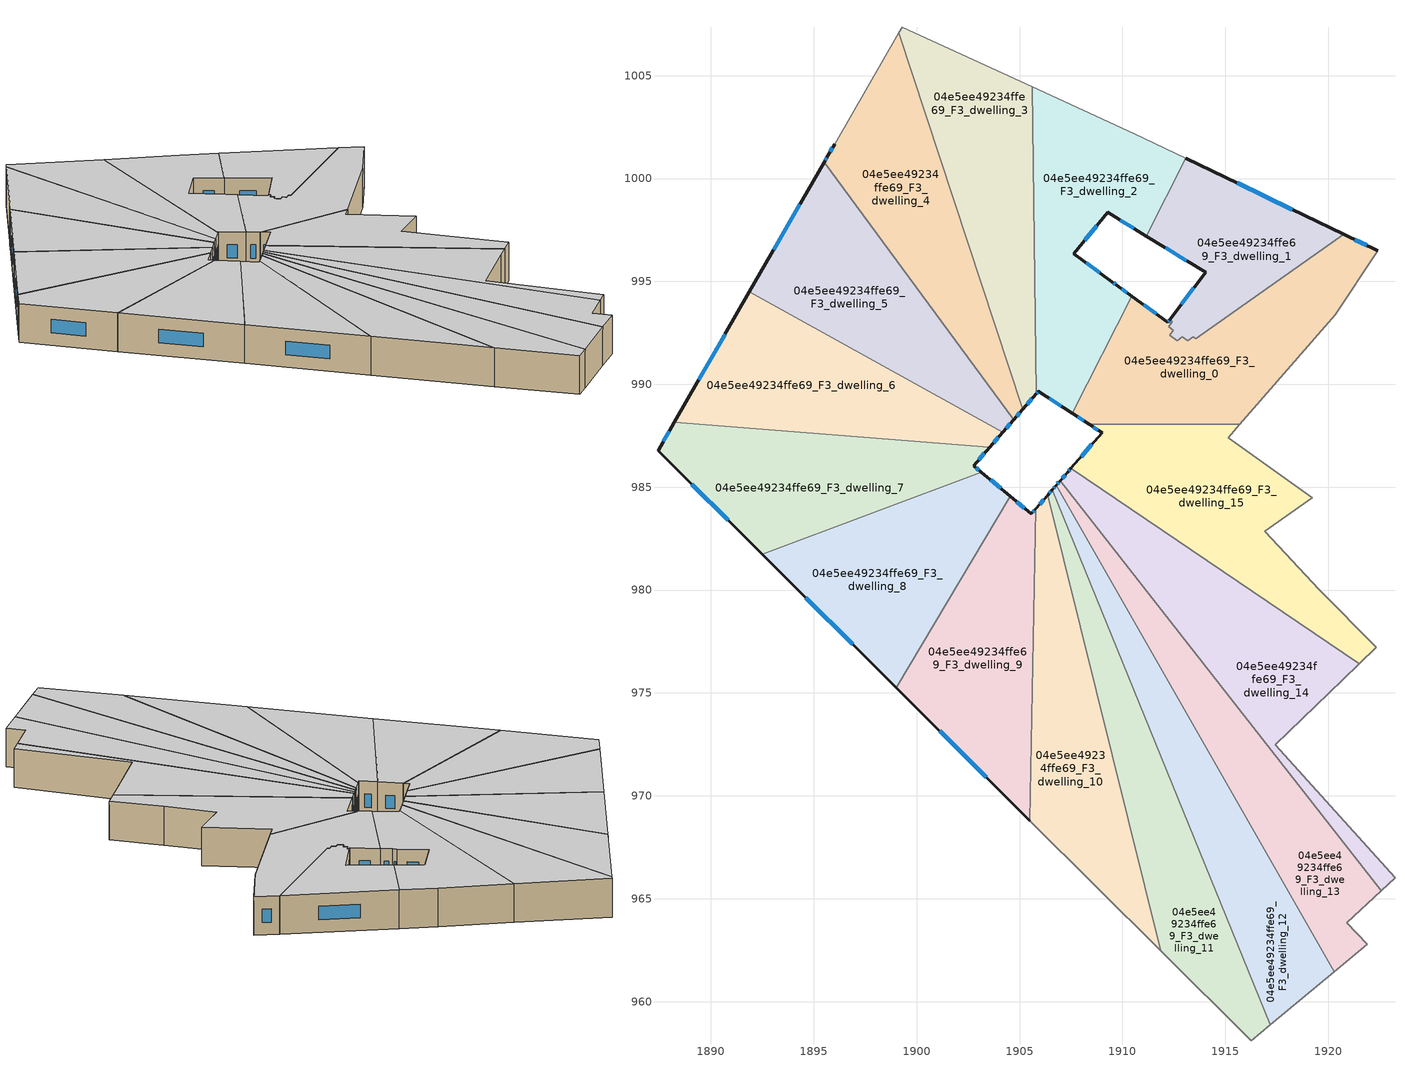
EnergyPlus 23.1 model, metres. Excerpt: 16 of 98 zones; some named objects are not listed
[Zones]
04e5ee49234ffe69_F3_dwelling_0
 floor to 04e5ee49234ffe69_F2_dwelling_0 (EU_floor_Construction): 1922.41,996.5 1920.34,993.38 1915.7,988.05 1908.4,988.05 1907.56,988.59 1910.46,994.29 1912.21,993.01 1912.3,993.13 1912.42,993.04 1912.24,992.8 1912.48,992.63 1912.3,992.39 1912.66,992.12 1912.92,992.31 1913.18,992.12 1913.44,992.3 1913.56,992.21 1920.75,997.3 z9
 wall outside (EU_wall_Construction): 1912.3,993.13 1912.21,993.01 1910.46,994.29 / 1922.41,996.5 1920.75,997.3 / 1907.56,988.59 1908.4,988.05 z9:12
 wall to 04e5ee49234ffe69_F3_dwelling_2 (EU_wall_Construction): 1910.46,994.29 1907.56,988.59 z9:12
 wall to 04e5ee49234ffe69_F3_dwelling_1 (EU_wall_Construction): 1920.75,997.3 1913.56,992.21 1913.44,992.3 1913.18,992.12 1912.92,992.31 1912.66,992.12 1912.3,992.39 1912.48,992.63 1912.24,992.8 1912.42,993.04 1912.3,993.13 z9:12
 wall adiabatic (EU_wall_Construction): 1915.7,988.05 1920.34,993.38 1922.41,996.5 z9:12
 wall to 04e5ee49234ffe69_F3_dwelling_15 (EU_wall_Construction): 1908.4,988.05 1915.7,988.05 z9:12
 window (EU_Window_Construction): 1911.64,993.43 1911.03,993.87 / 1912.27,993.09 1912.24,993.05 / 1921.87,996.76 1921.29,997.04 / 1907.83,988.41 1908.12,988.23 z9.98:11.02
 ceiling to 04e5ee49234ffe69_F4_dwelling_0 (EU_floor_Construction): 1920.34,993.38 1922.41,996.5 1920.75,997.3 1913.56,992.21 1913.44,992.3 1913.18,992.12 1912.92,992.31 1912.66,992.12 1912.3,992.39 1912.48,992.63 1912.24,992.8 1912.42,993.04 1912.3,993.13 1912.21,993.01 1910.46,994.29 1907.56,988.59 1908.4,988.05 1915.7,988.05 z12
04e5ee49234ffe69_F3_dwelling_1
 floor to 04e5ee49234ffe69_F2_dwelling_1 (EU_floor_Construction): 1920.75,997.3 1913.56,992.21 1913.44,992.3 1913.18,992.12 1912.92,992.31 1912.66,992.12 1912.3,992.39 1912.48,992.63 1912.24,992.8 1912.42,993.04 1912.3,993.13 1914.04,995.44 1911.16,997.21 1913.08,1000.99 z9
 wall outside (EU_wall_Construction): 1911.16,997.21 1914.04,995.44 1912.3,993.13 / 1920.75,997.3 1913.08,1000.99 z9:12
 wall to 04e5ee49234ffe69_F3_dwelling_2 (EU_wall_Construction): 1913.08,1000.99 1911.16,997.21 z9:12
 window (EU_Window_Construction): 1913.47,994.69 1912.87,993.88 / 1912.1,996.63 1913.1,996.02 / 1918.26,998.5 1915.57,999.79 z9.98:11.02
 ceiling to 04e5ee49234ffe69_F4_dwelling_1 (EU_floor_Construction): 1920.75,997.3 1913.08,1000.99 1911.16,997.21 1914.04,995.44 1912.3,993.13 1912.42,993.04 1912.24,992.8 1912.48,992.63 1912.3,992.39 1912.66,992.12 1912.92,992.31 1913.18,992.12 1913.44,992.3 1913.56,992.21 z12
04e5ee49234ffe69_F3_dwelling_10
 floor to 04e5ee49234ffe69_F2_dwelling_10 (EU_floor_Construction): 1906.37,984.62 1911.87,962.47 1905.51,968.8 1905.79,983.95 z9
 wall outside (EU_wall_Construction): 1906.37,984.62 1905.79,983.95 z9:12
 wall to 04e5ee49234ffe69_F3_dwelling_11 (EU_wall_Construction): 1911.87,962.47 1906.37,984.62 z9:12
 wall adiabatic (EU_wall_Construction): 1905.51,968.8 1911.87,962.47 z9:12
 wall to 04e5ee49234ffe69_F3_dwelling_9 (EU_wall_Construction): 1905.79,983.95 1905.51,968.8 z9:12
 window (EU_Window_Construction): 1906.18,984.4 1905.97,984.17 z9.98:11.02
 ceiling to 04e5ee49234ffe69_F4_dwelling_10 (EU_floor_Construction): 1911.87,962.47 1906.37,984.62 1905.79,983.95 1905.51,968.8 z12
04e5ee49234ffe69_F3_dwelling_11
 floor to 04e5ee49234ffe69_F2_dwelling_11 (EU_floor_Construction): 1906.6,984.88 1917.2,958.88 1916.26,958.1 1911.87,962.47 1906.37,984.62 z9
 wall outside (EU_wall_Construction): 1906.6,984.88 1906.37,984.62 z9:12
 wall to 04e5ee49234ffe69_F3_dwelling_12 (EU_wall_Construction): 1917.2,958.88 1906.6,984.88 z9:12
 wall adiabatic (EU_wall_Construction): 1911.87,962.47 1916.26,958.1 1917.2,958.88 z9:12
 window (EU_Window_Construction): 1906.52,984.8 1906.44,984.7 z9.98:11.02
 ceiling to 04e5ee49234ffe69_F4_dwelling_11 (EU_floor_Construction): 1917.2,958.88 1906.6,984.88 1906.37,984.62 1911.87,962.47 1916.26,958.1 z12
04e5ee49234ffe69_F3_dwelling_12
 floor to 04e5ee49234ffe69_F2_dwelling_12 (EU_floor_Construction): 1906.78,985.09 1920.29,961.44 1917.2,958.88 1906.6,984.88 z9
 wall outside (EU_wall_Construction): 1906.78,985.09 1906.6,984.88 z9:12
 wall to 04e5ee49234ffe69_F3_dwelling_13 (EU_wall_Construction): 1920.29,961.44 1906.78,985.09 z9:12
 wall adiabatic (EU_wall_Construction): 1917.2,958.88 1920.29,961.44 z9:12
 window (EU_Window_Construction): 1906.72,985.03 1906.66,984.95 z9.98:11.02
 ceiling to 04e5ee49234ffe69_F4_dwelling_12 (EU_floor_Construction): 1920.29,961.44 1906.78,985.09 1906.6,984.88 1917.2,958.88 z12
04e5ee49234ffe69_F3_dwelling_13
 floor to 04e5ee49234ffe69_F2_dwelling_13 (EU_floor_Construction): 1906.97,985.31 1922.58,965.39 1920.91,963.82 1921.9,962.78 1920.29,961.44 1906.78,985.09 z9
 wall outside (EU_wall_Construction): 1906.97,985.31 1906.78,985.09 z9:12
 wall adiabatic (EU_wall_Construction): 1920.29,961.44 1921.9,962.78 1920.91,963.82 1922.58,965.39 z9:12
 wall to 04e5ee49234ffe69_F3_dwelling_14 (EU_wall_Construction): 1922.58,965.39 1906.97,985.31 z9:12
 window (EU_Window_Construction): 1906.91,985.24 1906.84,985.16 z9.98:11.02
 ceiling to 04e5ee49234ffe69_F4_dwelling_13 (EU_floor_Construction): 1921.9,962.78 1920.91,963.82 1922.58,965.39 1906.97,985.31 1906.78,985.09 1920.29,961.44 z12
04e5ee49234ffe69_F3_dwelling_14
 floor to 04e5ee49234ffe69_F2_dwelling_14 (EU_floor_Construction): 1921.51,976.41 1920.7,975.64 1917.44,972.48 1923.25,966.02 1922.58,965.39 1906.97,985.31 1907.34,985.73 1907.5,985.92 z9
 wall outside (EU_wall_Construction): 1907.5,985.92 1907.34,985.73 1906.97,985.31 z9:12
 wall adiabatic (EU_wall_Construction): 1922.58,965.39 1923.25,966.02 1917.44,972.48 1920.7,975.64 1921.51,976.41 z9:12
 wall to 04e5ee49234ffe69_F3_dwelling_15 (EU_wall_Construction): 1921.51,976.41 1907.5,985.92 z9:12
 window (EU_Window_Construction): 1907.22,985.59 1907.09,985.44 / 1907.45,985.86 1907.39,985.79 z9.98:11.02
 ceiling to 04e5ee49234ffe69_F4_dwelling_14 (EU_floor_Construction): 1923.25,966.02 1917.44,972.48 1920.7,975.64 1921.51,976.41 1907.5,985.92 1907.34,985.73 1906.97,985.31 1922.58,965.39 z12
04e5ee49234ffe69_F3_dwelling_15
 floor to 04e5ee49234ffe69_F2_dwelling_15 (EU_floor_Construction): 1919.22,984.48 1916.91,982.86 1919.58,980.02 1922.35,977.21 1921.51,976.41 1907.5,985.92 1909.01,987.65 1908.4,988.05 1915.7,988.05 1915.15,987.41 z9
 wall outside (EU_wall_Construction): 1908.4,988.05 1909.01,987.65 1907.5,985.92 z9:12
 wall adiabatic (EU_wall_Construction): 1921.51,976.41 1922.35,977.21 1919.58,980.02 1916.91,982.86 1919.22,984.48 1915.15,987.41 1915.7,988.05 z9:12
 window (EU_Window_Construction): 1908.6,987.92 1908.81,987.78 / 1908.52,987.09 1907.99,986.48 z9.98:11.02
 ceiling to 04e5ee49234ffe69_F4_dwelling_15 (EU_floor_Construction): 1922.35,977.21 1919.58,980.02 1916.91,982.86 1919.22,984.48 1915.15,987.41 1915.7,988.05 1908.4,988.05 1909.01,987.65 1907.5,985.92 1921.51,976.41 z12
04e5ee49234ffe69_F3_dwelling_2
 floor to 04e5ee49234ffe69_F2_dwelling_2 (EU_floor_Construction): 1910.57,1002.19 1913.08,1000.99 1911.16,997.21 1909.28,998.36 1907.64,996.34 1909.49,994.99 1909.73,994.82 1910.46,994.29 1907.56,988.59 1905.91,989.66 1905.8,989.54 1905.63,1004.45 z9
 wall outside (EU_wall_Construction): 1905.8,989.54 1905.91,989.66 1907.56,988.59 / 1910.46,994.29 1909.73,994.82 1909.49,994.99 1907.64,996.34 1909.28,998.36 1911.16,997.21 z9:12
 wall to 04e5ee49234ffe69_F3_dwelling_3 (EU_wall_Construction): 1905.63,1004.45 1905.8,989.54 z9:12
 wall adiabatic (EU_wall_Construction): 1913.08,1000.99 1910.57,1002.19 1905.63,1004.45 z9:12
 window (EU_Window_Construction): 1905.84,989.58 1905.88,989.62 / 1909.89,997.99 1910.55,997.58 / 1908.17,997 1908.75,997.7 / 1908.89,995.43 1908.24,995.9 / 1909.65,994.88 1909.57,994.94 / 1910.22,994.46 1909.97,994.65 / 1906.45,989.31 1907.02,988.94 z9.98:11.02
 ceiling to 04e5ee49234ffe69_F4_dwelling_2 (EU_floor_Construction): 1907.56,988.59 1910.46,994.29 1909.73,994.82 1909.49,994.99 1907.64,996.34 1909.28,998.36 1911.16,997.21 1913.08,1000.99 1910.57,1002.19 1905.63,1004.45 1905.8,989.54 1905.91,989.66 z12
04e5ee49234ffe69_F3_dwelling_3
 floor to 04e5ee49234ffe69_F2_dwelling_3 (EU_floor_Construction): 1905.63,1004.45 1905.8,989.54 1905.16,988.8 1899.14,1007.08 1899.29,1007.35 z9
 wall outside (EU_wall_Construction): 1905.16,988.8 1905.8,989.54 z9:12
 wall to 04e5ee49234ffe69_F3_dwelling_4 (EU_wall_Construction): 1899.14,1007.08 1905.16,988.8 z9:12
 wall adiabatic (EU_wall_Construction): 1905.63,1004.45 1899.29,1007.35 1899.14,1007.08 z9:12
 window (EU_Window_Construction): 1905.37,989.04 1905.6,989.3 z9.98:11.02
 ceiling to 04e5ee49234ffe69_F4_dwelling_3 (EU_floor_Construction): 1905.16,988.8 1905.8,989.54 1905.63,1004.45 1899.29,1007.35 1899.14,1007.08 z12
04e5ee49234ffe69_F3_dwelling_4
 floor to 04e5ee49234ffe69_F2_dwelling_4 (EU_floor_Construction): 1899.14,1007.08 1905.16,988.8 1904.71,988.28 1895.51,1000.79 1896.01,1001.67 z9
 wall outside (EU_wall_Construction): 1904.71,988.28 1905.16,988.8 / 1896.01,1001.67 1895.69,1001.11 1895.51,1000.79 z9:12
 wall to 04e5ee49234ffe69_F3_dwelling_5 (EU_wall_Construction): 1895.51,1000.79 1904.71,988.28 z9:12
 wall adiabatic (EU_wall_Construction): 1899.14,1007.08 1896.01,1001.67 z9:12
 window (EU_Window_Construction): 1904.86,988.45 1905.02,988.63 / 1895.63,1001.01 1895.57,1000.9 / 1895.91,1001.49 1895.79,1001.29 z9.98:11.02
 ceiling to 04e5ee49234ffe69_F4_dwelling_4 (EU_floor_Construction): 1904.71,988.28 1905.16,988.8 1899.14,1007.08 1896.01,1001.67 1895.51,1000.79 z12
04e5ee49234ffe69_F3_dwelling_5
 floor to 04e5ee49234ffe69_F2_dwelling_5 (EU_floor_Construction): 1895.51,1000.79 1904.71,988.28 1904.18,987.67 1891.87,994.49 z9
 wall outside (EU_wall_Construction): 1904.18,987.67 1904.71,988.28 / 1895.51,1000.79 1891.87,994.49 z9:12
 wall to 04e5ee49234ffe69_F3_dwelling_6 (EU_wall_Construction): 1891.87,994.49 1904.18,987.67 z9:12
 window (EU_Window_Construction): 1904.35,987.87 1904.54,988.08 / 1894.33,998.74 1893.05,996.54 z9.98:11.02
 ceiling to 04e5ee49234ffe69_F4_dwelling_5 (EU_floor_Construction): 1904.18,987.67 1904.71,988.28 1895.51,1000.79 1891.87,994.49 z12
04e5ee49234ffe69_F3_dwelling_6
 floor to 04e5ee49234ffe69_F2_dwelling_6 (EU_floor_Construction): 1904.18,987.67 1903.54,986.93 1888.23,988.17 1891.87,994.49 z9
 wall outside (EU_wall_Construction): 1903.54,986.93 1904.18,987.67 / 1891.87,994.49 1888.23,988.17 z9:12
 wall to 04e5ee49234ffe69_F3_dwelling_7 (EU_wall_Construction): 1888.23,988.17 1903.54,986.93 z9:12
 window (EU_Window_Construction): 1903.75,987.17 1903.97,987.43 / 1890.69,992.43 1889.41,990.22 z9.98:11.02
 ceiling to 04e5ee49234ffe69_F4_dwelling_6 (EU_floor_Construction): 1903.54,986.93 1904.18,987.67 1891.87,994.49 1888.23,988.17 z12
04e5ee49234ffe69_F3_dwelling_7
 floor to 04e5ee49234ffe69_F2_dwelling_7 (EU_floor_Construction): 1903.54,986.93 1902.77,986.04 1903.14,985.74 1892.49,981.75 1887.43,986.78 1888.23,988.17 z9
 wall outside (EU_wall_Construction): 1903.14,985.74 1902.77,986.04 1903.54,986.93 / 1888.23,988.17 1887.43,986.78 1892.49,981.75 z9:12
 wall to 04e5ee49234ffe69_F3_dwelling_8 (EU_wall_Construction): 1892.49,981.75 1903.14,985.74 z9:12
 window (EU_Window_Construction): 1903.02,986.33 1903.29,986.64 / 1903.02,985.84 1902.89,985.94 / 1889.08,985.14 1890.85,983.38 / 1887.97,987.72 1887.69,987.23 z9.98:11.02
 ceiling to 04e5ee49234ffe69_F4_dwelling_7 (EU_floor_Construction): 1903.14,985.74 1902.77,986.04 1903.54,986.93 1888.23,988.17 1887.43,986.78 1892.49,981.75 z12
04e5ee49234ffe69_F3_dwelling_8
 floor to 04e5ee49234ffe69_F2_dwelling_8 (EU_floor_Construction): 1904.54,984.56 1899.02,975.26 1892.49,981.75 1903.14,985.74 z9
 wall outside (EU_wall_Construction): 1904.54,984.56 1903.14,985.74 / 1892.49,981.75 1899.02,975.26 z9:12
 wall to 04e5ee49234ffe69_F3_dwelling_9 (EU_wall_Construction): 1899.02,975.26 1904.54,984.56 z9:12
 window (EU_Window_Construction): 1904.08,984.94 1903.59,985.35 / 1894.61,979.64 1896.89,977.37 z9.98:11.02
 ceiling to 04e5ee49234ffe69_F4_dwelling_8 (EU_floor_Construction): 1899.02,975.26 1904.54,984.56 1903.14,985.74 1892.49,981.75 z12
04e5ee49234ffe69_F3_dwelling_9
 floor to 04e5ee49234ffe69_F2_dwelling_9 (EU_floor_Construction): 1905.79,983.95 1905.51,968.8 1899.02,975.26 1904.54,984.56 1905.57,983.7 z9
 wall outside (EU_wall_Construction): 1905.79,983.95 1905.57,983.7 1904.54,984.56 / 1899.02,975.26 1905.51,968.8 z9:12
 window (EU_Window_Construction): 1905.23,983.98 1904.87,984.28 / 1905.72,983.87 1905.64,983.78 / 1901.13,973.16 1903.4,970.9 z9.98:11.02
 ceiling to 04e5ee49234ffe69_F4_dwelling_9 (EU_floor_Construction): 1905.51,968.8 1905.79,983.95 1905.57,983.7 1904.54,984.56 1899.02,975.26 z12
[Building]
EU S2 Campaign: North Axis=0; Terrain=City; Solar Distribution=FullExterior
[Site:Location]
Bologna: Latitude=44.5; Longitude=11.25; Time Zone=1; Elevation=37
[SizingPeriod:WeatherFileDays]
AnnualSizingPeriod: Begin Month=1; Begin Day of Month=1; End Month=12; End Day of Month=31; Day of Week for Start Day=Monday; Use Weather File Daylight Saving Period=No; Use Weather File Rain and Snow Indicators=No
[MATERIAL]
EU_InternalMass_Material: Roughness=MediumRough; Thickness=0.1; Conductivity=1; Density=1800; Specific Heat=900; Thermal Absorptance=0.9; Solar Absorptance=0.7; Visible Absorptance=0.7
[MATERIAL:NOMASS] Roughness=MediumRough; Thermal Absorptance=0.9; Solar Absorptance=0.7; Visible Absorptance=0.7
Name | Thermal Resistance
EU_wall_NoMass | 0.905828
EU_floor_NoMass | 0.67114
[WINDOWMATERIAL:SIMPLEGLAZINGSYSTEM]
EU_Window_SimpleGlazing: UFactor=4.52486; Solar Heat Gain Coefficient=0.85; Visible Transmittance=0.85
[CONSTRUCTION]
EU_wall_Construction: EU_wall_NoMass
EU_floor_Construction: EU_floor_NoMass
EU_Window_Construction: EU_Window_SimpleGlazing
EU_InternalMass_Construction: EU_InternalMass_Material
[ZONE] Type=1; Multiplier=1; Ceiling Height=autocalculate; Floor Area=autocalculate; Part of Total Floor Area=Yes
Name | Volume
04e5ee49234ffe69_F3_dwelling_0 | 184.293
04e5ee49234ffe69_F3_dwelling_1 | 119.454
04e5ee49234ffe69_F3_dwelling_10 | 171.989
04e5ee49234ffe69_F3_dwelling_11 | 171.993
04e5ee49234ffe69_F3_dwelling_12 | 172.049
04e5ee49234ffe69_F3_dwelling_13 | 171.94
04e5ee49234ffe69_F3_dwelling_14 | 184.734
04e5ee49234ffe69_F3_dwelling_15 | 186.137
04e5ee49234ffe69_F3_dwelling_2 | 185.447
04e5ee49234ffe69_F3_dwelling_3 | 172.025
04e5ee49234ffe69_F3_dwelling_4 | 172.03
04e5ee49234ffe69_F3_dwelling_5 | 171.978
04e5ee49234ffe69_F3_dwelling_6 | 172.019
04e5ee49234ffe69_F3_dwelling_7 | 172.017
04e5ee49234ffe69_F3_dwelling_8 | 171.984
04e5ee49234ffe69_F3_dwelling_9 | 172.028
[INTERNALMASS] Construction=EU_InternalMass_Construction
Name | Zone or ZoneList | Surface Area
04e5ee49234ffe69_F3_dwelling_0_EU_InternalMass | 04e5ee49234ffe69_F3_dwelling_0 | 61.4302
04e5ee49234ffe69_F3_dwelling_1_EU_InternalMass | 04e5ee49234ffe69_F3_dwelling_1 | 39.817
04e5ee49234ffe69_F3_dwelling_2_EU_InternalMass | 04e5ee49234ffe69_F3_dwelling_2 | 61.8236
04e5ee49234ffe69_F3_dwelling_3_EU_InternalMass | 04e5ee49234ffe69_F3_dwelling_3 | 57.3421
04e5ee49234ffe69_F3_dwelling_4_EU_InternalMass | 04e5ee49234ffe69_F3_dwelling_4 | 57.3426
04e5ee49234ffe69_F3_dwelling_5_EU_InternalMass | 04e5ee49234ffe69_F3_dwelling_5 | 57.3261
04e5ee49234ffe69_F3_dwelling_6_EU_InternalMass | 04e5ee49234ffe69_F3_dwelling_6 | 57.3393
04e5ee49234ffe69_F3_dwelling_7_EU_InternalMass | 04e5ee49234ffe69_F3_dwelling_7 | 57.3388
04e5ee49234ffe69_F3_dwelling_8_EU_InternalMass | 04e5ee49234ffe69_F3_dwelling_8 | 57.3284
04e5ee49234ffe69_F3_dwelling_9_EU_InternalMass | 04e5ee49234ffe69_F3_dwelling_9 | 57.3436
04e5ee49234ffe69_F3_dwelling_10_EU_InternalMass | 04e5ee49234ffe69_F3_dwelling_10 | 57.3295
04e5ee49234ffe69_F3_dwelling_11_EU_InternalMass | 04e5ee49234ffe69_F3_dwelling_11 | 57.3306
04e5ee49234ffe69_F3_dwelling_12_EU_InternalMass | 04e5ee49234ffe69_F3_dwelling_12 | 57.3498
04e5ee49234ffe69_F3_dwelling_13_EU_InternalMass | 04e5ee49234ffe69_F3_dwelling_13 | 57.3151
04e5ee49234ffe69_F3_dwelling_14_EU_InternalMass | 04e5ee49234ffe69_F3_dwelling_14 | 61.583
04e5ee49234ffe69_F3_dwelling_15_EU_InternalMass | 04e5ee49234ffe69_F3_dwelling_15 | 62.0438
[OTHEREQUIPMENT] Fuel Type=Electricity; Design Level Calculation Method=Watts/Area; Power per Zone Floor Area=1; Fraction Latent=0; Fraction Radiant=0; Fraction Lost=0; Carbon Dioxide Generation Rate=0; EndUse Subcategory=EU_Step8_InternalGains
Name | Zone or ZoneList or Space or SpaceList | Schedule
EU_Step8_InternalGain_04e5ee49234ffe69_F3_dwelling_0_f000 | 04e5ee49234ffe69_F3_dwelling_0 | EU_Step8_GainSchedule_04e5ee49234ffe69_F3_dwelling_0_f000
EU_Step8_InternalGain_04e5ee49234ffe69_F3_dwelling_1_f000 | 04e5ee49234ffe69_F3_dwelling_1 | EU_Step8_GainSchedule_04e5ee49234ffe69_F3_dwelling_1_f000
EU_Step8_InternalGain_04e5ee49234ffe69_F3_dwelling_2_f000 | 04e5ee49234ffe69_F3_dwelling_2 | EU_Step8_GainSchedule_04e5ee49234ffe69_F3_dwelling_2_f000
EU_Step8_InternalGain_04e5ee49234ffe69_F3_dwelling_3_f000 | 04e5ee49234ffe69_F3_dwelling_3 | EU_Step8_GainSchedule_04e5ee49234ffe69_F3_dwelling_3_f000
EU_Step8_InternalGain_04e5ee49234ffe69_F3_dwelling_4_f000 | 04e5ee49234ffe69_F3_dwelling_4 | EU_Step8_GainSchedule_04e5ee49234ffe69_F3_dwelling_4_f000
EU_Step8_InternalGain_04e5ee49234ffe69_F3_dwelling_5_f000 | 04e5ee49234ffe69_F3_dwelling_5 | EU_Step8_GainSchedule_04e5ee49234ffe69_F3_dwelling_5_f000
EU_Step8_InternalGain_04e5ee49234ffe69_F3_dwelling_6_f000 | 04e5ee49234ffe69_F3_dwelling_6 | EU_Step8_GainSchedule_04e5ee49234ffe69_F3_dwelling_6_f000
EU_Step8_InternalGain_04e5ee49234ffe69_F3_dwelling_7_f000 | 04e5ee49234ffe69_F3_dwelling_7 | EU_Step8_GainSchedule_04e5ee49234ffe69_F3_dwelling_7_f000
EU_Step8_InternalGain_04e5ee49234ffe69_F3_dwelling_8_f000 | 04e5ee49234ffe69_F3_dwelling_8 | EU_Step8_GainSchedule_04e5ee49234ffe69_F3_dwelling_8_f000
EU_Step8_InternalGain_04e5ee49234ffe69_F3_dwelling_9_f000 | 04e5ee49234ffe69_F3_dwelling_9 | EU_Step8_GainSchedule_04e5ee49234ffe69_F3_dwelling_9_f000
EU_Step8_InternalGain_04e5ee49234ffe69_F3_dwelling_10_f000 | 04e5ee49234ffe69_F3_dwelling_10 | EU_Step8_GainSchedule_04e5ee49234ffe69_F3_dwelling_10_f000
EU_Step8_InternalGain_04e5ee49234ffe69_F3_dwelling_11_f000 | 04e5ee49234ffe69_F3_dwelling_11 | EU_Step8_GainSchedule_04e5ee49234ffe69_F3_dwelling_11_f000
EU_Step8_InternalGain_04e5ee49234ffe69_F3_dwelling_12_f000 | 04e5ee49234ffe69_F3_dwelling_12 | EU_Step8_GainSchedule_04e5ee49234ffe69_F3_dwelling_12_f000
EU_Step8_InternalGain_04e5ee49234ffe69_F3_dwelling_13_f000 | 04e5ee49234ffe69_F3_dwelling_13 | EU_Step8_GainSchedule_04e5ee49234ffe69_F3_dwelling_13_f000
EU_Step8_InternalGain_04e5ee49234ffe69_F3_dwelling_14_f000 | 04e5ee49234ffe69_F3_dwelling_14 | EU_Step8_GainSchedule_04e5ee49234ffe69_F3_dwelling_14_f000
EU_Step8_InternalGain_04e5ee49234ffe69_F3_dwelling_15_f000 | 04e5ee49234ffe69_F3_dwelling_15 | EU_Step8_GainSchedule_04e5ee49234ffe69_F3_dwelling_15_f000
[ZONEVENTILATION:DESIGNFLOWRATE] Schedule=EU_AlwaysOn; Design Flow Rate Calculation Method=AirChanges/Hour; Air Changes per Hour=0.73129; Ventilation Type=Natural; Fan Pressure Rise=0; Fan Total Efficiency=1; Constant Term Coefficient=1; Temperature Term Coefficient=0; Velocity Term Coefficient=0; Velocity Squared Term Coefficient=0; Minimum Indoor Temperature=-100; Maximum Indoor Temperature=100; Delta Temperature=-100; Minimum Outdoor Temperature=-100; Maximum Outdoor Temperature=100; Maximum Wind Speed=40
Name | Zone or ZoneList or Space or SpaceList
EU_ConstantAir_04e5ee49234ffe69_F3_dwelling_0 | 04e5ee49234ffe69_F3_dwelling_0
EU_ConstantAir_04e5ee49234ffe69_F3_dwelling_1 | 04e5ee49234ffe69_F3_dwelling_1
EU_ConstantAir_04e5ee49234ffe69_F3_dwelling_2 | 04e5ee49234ffe69_F3_dwelling_2
EU_ConstantAir_04e5ee49234ffe69_F3_dwelling_3 | 04e5ee49234ffe69_F3_dwelling_3
EU_ConstantAir_04e5ee49234ffe69_F3_dwelling_4 | 04e5ee49234ffe69_F3_dwelling_4
EU_ConstantAir_04e5ee49234ffe69_F3_dwelling_5 | 04e5ee49234ffe69_F3_dwelling_5
EU_ConstantAir_04e5ee49234ffe69_F3_dwelling_6 | 04e5ee49234ffe69_F3_dwelling_6
EU_ConstantAir_04e5ee49234ffe69_F3_dwelling_7 | 04e5ee49234ffe69_F3_dwelling_7
EU_ConstantAir_04e5ee49234ffe69_F3_dwelling_8 | 04e5ee49234ffe69_F3_dwelling_8
EU_ConstantAir_04e5ee49234ffe69_F3_dwelling_9 | 04e5ee49234ffe69_F3_dwelling_9
EU_ConstantAir_04e5ee49234ffe69_F3_dwelling_10 | 04e5ee49234ffe69_F3_dwelling_10
EU_ConstantAir_04e5ee49234ffe69_F3_dwelling_11 | 04e5ee49234ffe69_F3_dwelling_11
EU_ConstantAir_04e5ee49234ffe69_F3_dwelling_12 | 04e5ee49234ffe69_F3_dwelling_12
EU_ConstantAir_04e5ee49234ffe69_F3_dwelling_13 | 04e5ee49234ffe69_F3_dwelling_13
EU_ConstantAir_04e5ee49234ffe69_F3_dwelling_14 | 04e5ee49234ffe69_F3_dwelling_14
EU_ConstantAir_04e5ee49234ffe69_F3_dwelling_15 | 04e5ee49234ffe69_F3_dwelling_15
[HVACTEMPLATE:ZONE:IDEALLOADSAIRSYSTEM] System Availability Schedule=EU_AlwaysOn; Maximum Heating Supply Air Temperature=50; Minimum Cooling Supply Air Temperature=13; Maximum Heating Supply Air Humidity Ratio=0.0156; Minimum Cooling Supply Air Humidity Ratio=0.0077; Heating Limit=NoLimit; Cooling Limit=NoLimit; Heating Availability Schedule=EU_AlwaysOn; Cooling Availability Schedule=EU_CoolingOff; Dehumidification Control Type=ConstantSensibleHeatRatio; Cooling Sensible Heat Ratio=0.7; Dehumidification Setpoint=60; Humidification Control Type=None; Humidification Setpoint=30; Outdoor Air Method=None; Outdoor Air Flow Rate per Person=0.00944; Outdoor Air Flow Rate per Zone Floor Area=0; Outdoor Air Flow Rate per Zone=0; Demand Controlled Ventilation Type=None; Outdoor Air Economizer Type=NoEconomizer; Heat Recovery Type=None; Sensible Heat Recovery Effectiveness=0.7; Latent Heat Recovery Effectiveness=0.65
Name | Template Thermostat
04e5ee49234ffe69_F3_dwelling_0 | EU_HeatOnly_04e5ee49234ffe69_F3_dwelling_0
04e5ee49234ffe69_F3_dwelling_1 | EU_HeatOnly_04e5ee49234ffe69_F3_dwelling_1
04e5ee49234ffe69_F3_dwelling_2 | EU_HeatOnly_04e5ee49234ffe69_F3_dwelling_2
04e5ee49234ffe69_F3_dwelling_3 | EU_HeatOnly_04e5ee49234ffe69_F3_dwelling_3
04e5ee49234ffe69_F3_dwelling_4 | EU_HeatOnly_04e5ee49234ffe69_F3_dwelling_4
04e5ee49234ffe69_F3_dwelling_5 | EU_HeatOnly_04e5ee49234ffe69_F3_dwelling_5
04e5ee49234ffe69_F3_dwelling_6 | EU_HeatOnly_04e5ee49234ffe69_F3_dwelling_6
04e5ee49234ffe69_F3_dwelling_7 | EU_HeatOnly_04e5ee49234ffe69_F3_dwelling_7
04e5ee49234ffe69_F3_dwelling_8 | EU_HeatOnly_04e5ee49234ffe69_F3_dwelling_8
04e5ee49234ffe69_F3_dwelling_9 | EU_HeatOnly_04e5ee49234ffe69_F3_dwelling_9
04e5ee49234ffe69_F3_dwelling_10 | EU_HeatOnly_04e5ee49234ffe69_F3_dwelling_10
04e5ee49234ffe69_F3_dwelling_11 | EU_HeatOnly_04e5ee49234ffe69_F3_dwelling_11
04e5ee49234ffe69_F3_dwelling_12 | EU_HeatOnly_04e5ee49234ffe69_F3_dwelling_12
04e5ee49234ffe69_F3_dwelling_13 | EU_HeatOnly_04e5ee49234ffe69_F3_dwelling_13
04e5ee49234ffe69_F3_dwelling_14 | EU_HeatOnly_04e5ee49234ffe69_F3_dwelling_14
04e5ee49234ffe69_F3_dwelling_15 | EU_HeatOnly_04e5ee49234ffe69_F3_dwelling_15
[SIZING:ZONE] Zone Cooling Design Supply Air Temperature Input Method=SupplyAirTemperature; Zone Cooling Design Supply Air Temperature=13; Zone Heating Design Supply Air Temperature Input Method=SupplyAirTemperature; Zone Heating Design Supply Air Temperature=50; Zone Cooling Design Supply Air Humidity Ratio=0.008; Zone Heating Design Supply Air Humidity Ratio=0.008; Cooling Design Air Flow Method=DesignDay; Cooling Design Air Flow Rate=0; Cooling Minimum Air Flow per Zone Floor Area=0.000762; Cooling Minimum Air Flow=0; Cooling Minimum Air Flow Fraction=0.2; Heating Design Air Flow Method=DesignDay; Heating Design Air Flow Rate=0; Heating Maximum Air Flow per Zone Floor Area=0.002032; Heating Maximum Air Flow=0.141576; Heating Maximum Air Flow Fraction=0.3; Account for Dedicated Outdoor Air System=No; Dedicated Outdoor Air System Control Strategy=NeutralSupplyAir; Dedicated Outdoor Air Low Setpoint Temperature for Design=autosize; Dedicated Outdoor Air High Setpoint Temperature for Design=autosize; Zone Load Sizing Method=Sensible Load Only No Latent Load; Zone Latent Cooling Design Supply Air Humidity Ratio Input Method=HumidityRatioDifference; Zone Cooling Design Supply Air Humidity Ratio Difference=0.005; Zone Latent Heating Design Supply Air Humidity Ratio Input Method=HumidityRatioDifference; Zone Humidification Design Supply Air Humidity Ratio Difference=0.005
04e5ee49234ffe69_F3_dwelling_0; 04e5ee49234ffe69_F3_dwelling_1; 04e5ee49234ffe69_F3_dwelling_2; 04e5ee49234ffe69_F3_dwelling_3; 04e5ee49234ffe69_F3_dwelling_4; 04e5ee49234ffe69_F3_dwelling_5; 04e5ee49234ffe69_F3_dwelling_6; 04e5ee49234ffe69_F3_dwelling_7; 04e5ee49234ffe69_F3_dwelling_8; 04e5ee49234ffe69_F3_dwelling_9; 04e5ee49234ffe69_F3_dwelling_10; 04e5ee49234ffe69_F3_dwelling_11; 04e5ee49234ffe69_F3_dwelling_12; 04e5ee49234ffe69_F3_dwelling_13; 04e5ee49234ffe69_F3_dwelling_14; 04e5ee49234ffe69_F3_dwelling_15
[SCHEDULE:CONSTANT]
Name | Hourly Value
EU_AlwaysOn | 1
EU_CoolingOff | 0
[SCHEDULE:FILE] Column Number=1; Rows to Skip at Top=0; Number of Hours of Data=8760; Column Separator=Comma; Interpolate to Timestep=No; Minutes per Item=60; Adjust Schedule for Daylight Savings=Yes
Name | File
EU_Step8_GainSchedule_04e5ee49234ffe69_F3_dwelling_0_f000 | ../../schedules/04e5ee49234ffe69/04e5ee49234ffe69_F3_dwelling_0_f000_gain.csv
EU_Step8_GainSchedule_04e5ee49234ffe69_F3_dwelling_1_f000 | ../../schedules/04e5ee49234ffe69/04e5ee49234ffe69_F3_dwelling_1_f000_gain.csv
EU_Step8_GainSchedule_04e5ee49234ffe69_F3_dwelling_2_f000 | ../../schedules/04e5ee49234ffe69/04e5ee49234ffe69_F3_dwelling_2_f000_gain.csv
EU_Step8_GainSchedule_04e5ee49234ffe69_F3_dwelling_3_f000 | ../../schedules/04e5ee49234ffe69/04e5ee49234ffe69_F3_dwelling_3_f000_gain.csv
EU_Step8_GainSchedule_04e5ee49234ffe69_F3_dwelling_4_f000 | ../../schedules/04e5ee49234ffe69/04e5ee49234ffe69_F3_dwelling_4_f000_gain.csv
EU_Step8_GainSchedule_04e5ee49234ffe69_F3_dwelling_5_f000 | ../../schedules/04e5ee49234ffe69/04e5ee49234ffe69_F3_dwelling_5_f000_gain.csv
EU_Step8_GainSchedule_04e5ee49234ffe69_F3_dwelling_6_f000 | ../../schedules/04e5ee49234ffe69/04e5ee49234ffe69_F3_dwelling_6_f000_gain.csv
EU_Step8_GainSchedule_04e5ee49234ffe69_F3_dwelling_7_f000 | ../../schedules/04e5ee49234ffe69/04e5ee49234ffe69_F3_dwelling_7_f000_gain.csv
EU_Step8_GainSchedule_04e5ee49234ffe69_F3_dwelling_8_f000 | ../../schedules/04e5ee49234ffe69/04e5ee49234ffe69_F3_dwelling_8_f000_gain.csv
EU_Step8_GainSchedule_04e5ee49234ffe69_F3_dwelling_9_f000 | ../../schedules/04e5ee49234ffe69/04e5ee49234ffe69_F3_dwelling_9_f000_gain.csv
EU_Step8_GainSchedule_04e5ee49234ffe69_F3_dwelling_10_f000 | ../../schedules/04e5ee49234ffe69/04e5ee49234ffe69_F3_dwelling_10_f000_gain.csv
EU_Step8_GainSchedule_04e5ee49234ffe69_F3_dwelling_11_f000 | ../../schedules/04e5ee49234ffe69/04e5ee49234ffe69_F3_dwelling_11_f000_gain.csv
EU_Step8_GainSchedule_04e5ee49234ffe69_F3_dwelling_12_f000 | ../../schedules/04e5ee49234ffe69/04e5ee49234ffe69_F3_dwelling_12_f000_gain.csv
EU_Step8_GainSchedule_04e5ee49234ffe69_F3_dwelling_13_f000 | ../../schedules/04e5ee49234ffe69/04e5ee49234ffe69_F3_dwelling_13_f000_gain.csv
EU_Step8_GainSchedule_04e5ee49234ffe69_F3_dwelling_14_f000 | ../../schedules/04e5ee49234ffe69/04e5ee49234ffe69_F3_dwelling_14_f000_gain.csv
EU_Step8_GainSchedule_04e5ee49234ffe69_F3_dwelling_15_f000 | ../../schedules/04e5ee49234ffe69/04e5ee49234ffe69_F3_dwelling_15_f000_gain.csv
